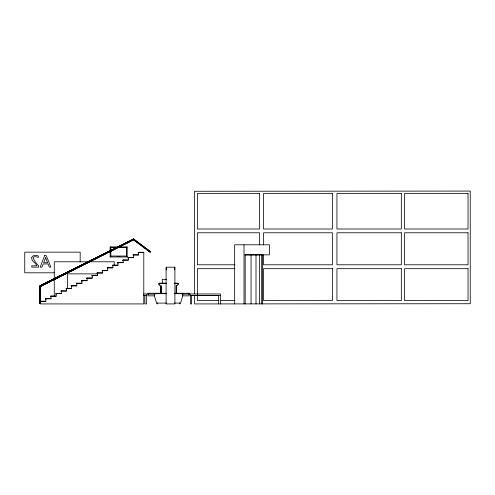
<?xml version="1.0" encoding="UTF-8"?>
<svg xmlns="http://www.w3.org/2000/svg" width="495" height="495" viewBox="0 0 495 495"><rect width="100%" height="100%" fill="white"/><g stroke="black" fill="none" stroke-linecap="round" stroke-linejoin="round"><path stroke-width="0.74" d="M176.3 292.57L176.22 292.997L176.189 285.689M174.314 293.702L182.742 293.702L182.742 295.849L180.557 303.095L174.37 303.095M110.168 256.93L110.818 256.039L110.818 247.327L110.168 246.943L110.168 256.967L127.178 256.967L127.178 246.943L110.168 246.943M133.056 239.506L133.44 238.992L150.338 251.664L149.954 252.178L133.57 239.889L40.986 286.184M133.322 239.506L133.706 238.992L150.715 251.745L150.325 252.258L133.322 239.506L39.916 285.887L39.916 303.701M134.225 239.376L40.559 286.531L39.65 286.531M176.3 286.401L178.021 284.681L178.021 283.394L174.24 283.394M118.299 247.327L126.534 247.327L127.178 246.943M148.017 293.486L148.389 293.269M188.756 294.129L189.127 293.919M133.44 238.992L39.65 285.887L39.65 303.701L40.559 303.701L40.559 285.887M39.916 285.887L133.706 238.992M42.353 284.854L45.788 283.14M49.228 281.42L54.722 278.673M58.156 276.953L61.59 275.239M67.091 272.485L70.525 270.771M73.959 269.051L79.46 266.304M82.894 264.584L88.388 261.836M91.829 260.116L95.263 258.402M100.757 255.655L104.198 253.935M107.632 252.215L113.126 249.468M116.56 247.754L120 246.034M125.495 243.286L128.929 241.566M43.777 284.464L49.283 281.711M52.73 279.991L56.17 278.27M59.61 276.55L65.117 273.797M68.558 272.077L72.004 270.35M77.511 267.597L80.951 265.877M84.391 264.157L87.832 262.437M93.345 259.683L96.785 257.963M100.225 256.243L103.665 254.523M109.172 251.769L112.619 250.049M116.059 248.323L121.566 245.57M125.006 243.849L128.446 242.129M131.893 240.409L133.266 239.722M39.916 286.531L41.295 285.844M46.802 283.091L50.243 281.37M53.683 279.644L59.19 276.891M62.636 275.171L66.076 273.45M69.517 271.73L75.023 268.977M78.464 267.257L81.91 265.537M85.35 263.816L90.857 261.063M94.298 259.337L97.738 257.617M103.245 254.863L106.691 253.143M110.131 251.423L113.572 249.703M119.078 246.949L122.519 245.229M125.965 243.509L129.405 241.789M110.818 247.327L116.801 247.327M138.637 252.388L143.791 252.388M138.637 252.821L138.21 252.821L138.21 252.283L143.791 252.283L143.791 303.924L40.72 303.924L40.72 301.238M138.637 254.857L133.056 254.857L133.056 255.395L133.483 255.395M244.734 254.888L262.393 254.888L262.393 303.924M133.483 254.968L138.637 254.968L138.637 252.283M110.818 256.039L126.534 256.039L127.178 256.93M133.483 257.437L127.902 257.437L127.902 257.969L128.329 257.969M128.329 257.542L133.483 257.542L133.483 254.857M128.329 260.011L122.748 260.011L122.748 260.549L123.175 260.549M123.175 260.116L128.329 260.116L128.329 257.437M123.175 262.591L117.593 262.591L117.593 263.123L118.02 263.123M118.02 262.697L123.175 262.697L123.175 260.011M234.97 264.782L197.363 264.782L197.363 232.78L259.529 232.78L259.529 244.969M118.02 265.165L112.439 265.165L112.439 265.704L112.872 265.704M112.872 265.271L118.02 265.271L118.02 262.591M112.872 267.739L107.285 267.739L107.285 268.278L107.718 268.278M107.718 267.851L112.872 267.851L112.872 265.165M166.097 268.494L166.53 268.494M174.475 268.494L174.902 268.494M234.97 268.686L197.363 268.686L197.363 300.558L218.852 300.558M166.097 269.781L166.53 269.781L166.53 267.207M174.475 269.781L174.902 269.781M107.718 270.32L102.131 270.32L102.131 270.858L102.564 270.858M102.564 270.425L107.718 270.425L107.718 267.739M54.264 272.801L24.75 272.801L24.75 252.159L80.178 252.159L80.178 261.781M102.564 272.894L96.983 272.894L96.983 273.432L97.41 273.432M97.41 273.005L102.564 273.005L102.564 270.32M97.8 273.871L67.512 273.871L67.512 288.511M97.41 275.474L91.829 275.474L91.829 276.006L92.256 276.006M92.256 275.579L97.41 275.579L97.41 272.894M92.256 278.048L86.675 278.048L86.675 278.586L87.101 278.586M87.101 278.153L92.256 278.153L92.256 275.474M166.574 279.316L162.28 279.316L162.28 283.177M87.101 280.628L81.52 280.628L81.52 281.16L81.947 281.16M81.947 280.733L87.101 280.733L87.101 278.048M81.947 283.202L76.366 283.202L76.366 283.74L76.793 283.74M166.642 283.177L158.907 283.177L158.907 284.681L160.844 286.401L160.844 293.269M174.37 283.177L178.237 283.177L178.021 284.681M76.793 283.307L81.947 283.307L81.947 280.628M166.685 283.394L159.124 283.394L159.124 284.681M76.793 285.776L71.212 285.776L71.212 286.314L71.645 286.314M71.645 285.887L76.793 285.887L76.793 283.202M71.645 288.356L66.058 288.356L66.058 288.894L66.491 288.894M66.491 288.461L71.645 288.461L71.645 285.776M66.491 290.93L60.904 290.93L60.904 291.468L61.337 291.468M61.337 291.041L66.491 291.041L66.491 288.356M166.283 293.269L147.956 293.269L147.956 295.849L154.403 295.849L156.587 303.095L166.642 303.095M174.679 293.269L189.183 293.269L189.183 295.849L182.742 295.849M61.337 293.51L55.756 293.51L55.756 294.049L56.182 294.049M56.182 293.615L61.337 293.615L61.337 290.93M166.654 293.702L154.403 293.702L154.403 295.849M143.569 293.968L146.638 293.968L146.638 303.924L144.856 303.924L144.856 295.435L143.315 295.435M147.956 294.129L154.83 294.129M182.315 294.129L189.183 294.129M143.315 295.577L146.638 295.577M190.427 295.577L220.355 295.577M56.182 296.084L50.601 296.084L50.601 296.623L51.028 296.623M51.028 296.196L56.182 296.196L56.182 293.51M51.028 298.664L45.447 298.664L45.447 299.197L45.874 299.197M45.874 298.77L51.028 298.77L51.028 296.084M220.386 300.558L234.97 300.558M40.293 301.238L45.874 301.238M40.72 301.344L45.874 301.344L45.874 298.664M40.293 301.777L40.72 301.777M188.756 293.269L189.127 293.486M148.017 293.919L148.389 294.129M157.688 303.342C156.624 303.757 158.221 303.472 157.101 303.416M263.507 244.969L263.507 232.78L332.417 232.78L332.417 264.782L263.507 264.782L263.507 254.876M261.682 254.888L261.682 303.924M259.547 254.888L259.547 303.924M256.002 254.888L256.002 303.924M251.058 254.888L251.058 303.924M245.192 303.924L245.192 254.857L269.422 254.857L269.422 244.79L234.649 244.79L234.649 303.924M244.01 244.79L244.01 303.924M220.355 303.924L220.355 293.968L190.427 293.968L190.427 303.924L191.621 303.924L191.621 295.435L218.573 295.435L218.573 303.924M194.591 293.894L194.591 191.274L470.25 191.076L470.25 303.726L194.591 303.924L194.591 295.435M176.3 285.689L176.3 293.269M161.054 285.689L161.024 292.997L160.943 285.689M126.534 247.327L126.534 256.039M119.833 256.633L117.445 256.633M114.227 265.617L114.227 261.781L54.264 261.781L54.264 296.332M40.293 286.531L40.293 303.701M31.767 257.808C31.105 261.558 36.011 262.567 36.785 265.796L31.76 265.796L31.76 267.145L38.641 267.145L38.641 265.796C35.912 263.192 28.475 254.096 38.35 257.388L38.35 256.026L36.822 255.482L34.526 255.352L32.689 256.175A2.834 2.834 0 0 0 31.767 257.808M44.661 255.587L40.151 267.145L41.92 267.145L43.176 263.946L48.071 263.946L49.345 267.145L50.867 267.145L46.282 255.587L44.661 255.587M45.62 257.747L43.653 262.727L47.594 262.727L45.62 257.747M157.094 303.212L157.237 303.893L157.726 303.794L157.589 303.113L157.094 303.212M179.345 303.212L179.487 303.893L179.982 303.794L180.038 303.293L179.345 303.212M179.462 303.249C179.735 303.831 179.914 303.565 179.462 303.249M259.529 193.514L197.363 193.514L197.363 229.006L259.529 229.006L259.529 193.514M332.417 193.514L263.507 193.514L263.507 229.006L332.417 229.006L332.417 193.514M401.334 193.514L336.94 193.514L336.94 229.006L401.334 229.006L401.334 193.514M468.022 193.514L404.576 193.514L404.576 229.006L468.022 229.006L468.022 193.514M401.334 232.78L336.94 232.78L336.94 264.782L401.334 264.782L401.334 232.78M468.022 232.78L404.576 232.78L404.576 264.782L468.022 264.782L468.022 232.78M174.902 267.207L166.097 267.207L166.097 303.924L174.902 303.924L174.902 267.207M332.417 268.686L263.507 268.686L263.507 300.558L332.417 300.558L332.417 268.686M401.334 268.686L336.94 268.686L336.94 300.558L401.334 300.558L401.334 268.686M468.022 268.686L404.576 268.686L404.576 300.558L468.022 300.558L468.022 268.686"/></g></svg>
